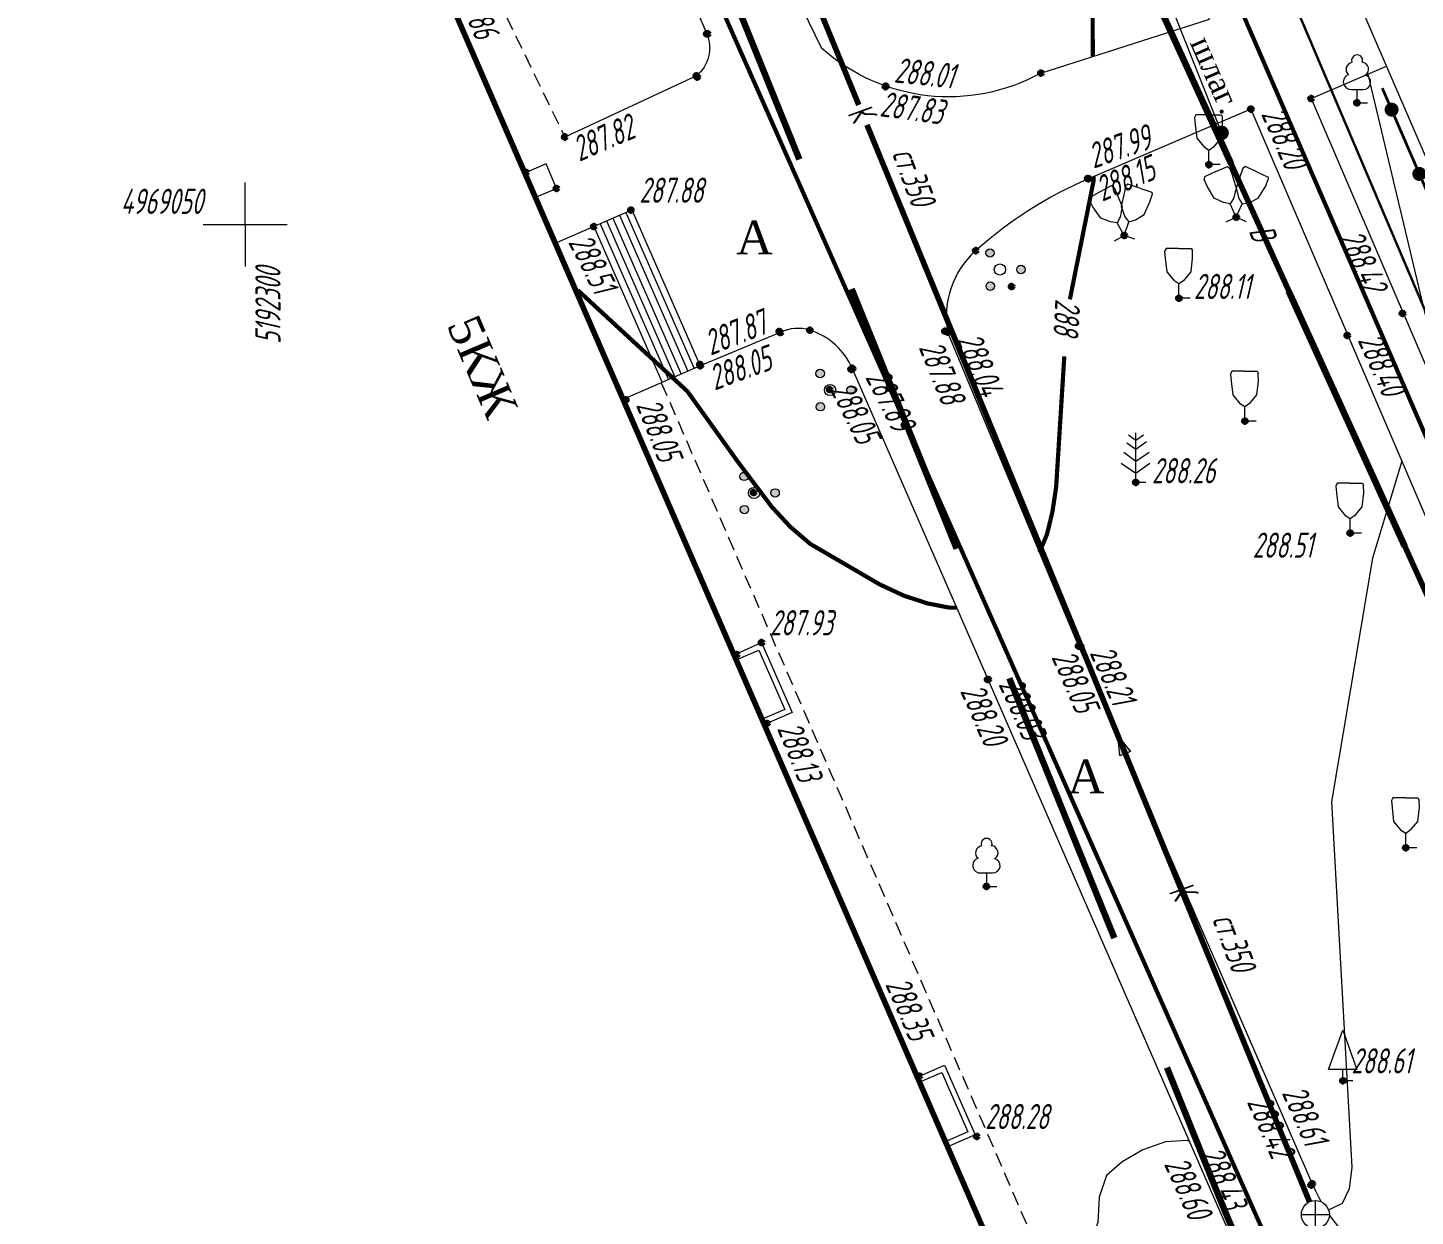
# Model space of a CAD drawing. Header units: metres. Extents: x 1687 to 3282, y 1191 to 1671.
# Drawn here: x 1880.79 to 1930.33, y 1410 to 1452.45 of the extents above; entities that cross this region are included whole.
import ezdxf

# ---------------------------------------------------------------- set-up
doc = ezdxf.new("R2010")
doc.units = ezdxf.units.M
doc.set_wipeout_variables(frame=1)
doc.linetypes.add('COMMUN', pattern=[6, 5, -1])
doc.linetypes.add('DASHED', pattern=[0.75, 0.5, -0.25])
for name, color, linetype, lineweight, transparency in [('51361800', 7, 'Continuous', 18, 0.65), ('71133100', 7, 'Continuous', 18, 0.65), ('71133200', 7, 'Continuous', 18, 0.65), ('71133600', 7, 'Continuous', 18, 0.65), ('71133800', 7, 'Continuous', 18, 0.65), ('71211000', 7, 'Continuous', 18, 0.65), ('82211000', 7, 'Continuous', 18, 0.65), ('Commun', 7, 'Continuous', 18, 0.65), ('CONTOURS-LABEL', 7, 'Continuous', 18, 0.65), ('GEO_POINTS', 7, 'Continuous', 18, 0.65), ('Grid', 7, 'Continuous', 18, 0.65), ('Otm', 7, 'Continuous', 18, 0.65), ('R_Поверхность9_CNT-MAJ', 7, 'Continuous', 18, 0.65), ('R_Поверхность9_CNT-MIN', 7, 'Continuous', 18, 0.65), ('Sit', 7, 'Continuous', 18, 0.65), ('Text', 7, 'Continuous', 18, 0.65), ('Text_com', 7, 'Continuous', 18, 0.65), ('Us_znak', 7, 'Continuous', 18, 0.65), ('Us_znak_fon', 7, 'Continuous', 18, 0.65), ('Рамка и сетка', 7, 'Continuous', 18, 0.65)]:
    doc.layers.add(name, color=color, linetype=linetype, lineweight=lineweight, transparency=transparency)
doc.styles.add('eskd', font='ESKD1.shx', dxfattribs={"width": 1.2, "oblique": 15})
doc.styles.get("Standard").update_dxf_attribs({"font": 'GOST_0.TTF', "oblique": 15})
doc.styles.add('style1', font='times.ttf', dxfattribs={"height": 1})
doc.linetypes.add('KABELww_500', pattern='A,0.0001,-0.4,[131,ltypeshp.shx,S=0.4,R=90,X=0.4,Y=-0.4],0.2,[131,ltypeshp.shx,S=0.2,R=90,X=0.4,Y=-0.2],3.6,[131,ltypeshp.shx,S=0.2,R=-90,X=-0.4,Y=0.2],0.2,[131,ltypeshp.shx,S=0.4,R=-90,X=-0.4,Y=0.4],-0.8,4,-0.4', length=9.6001)
doc.linetypes.add('ПОДЗ_ЛИНИИ_СВЯЗИ', pattern='A,4.8,-0.2,[133,ltypeshp.shx,S=0.2,R=0,X=-0.2,Y=0],-0.2,4.8,-2', length=12)

# ---------------------------------------------------------------- blocks, each defined once
blk = doc.blocks.new('71133100')
for p, q in [((-0.3900000000000006, 0.9599999999999795), (0.4299999999999926, 0.9599999999999795)), ((0, 0.9599999999999795), (0, 0)), ((0, 0), (0.75, 0))]:
    blk.add_line(p, q)
for centre, radius, start, end in [((0.009999999999990905, 3.039999999999992), 0.39, 339.5199999999999, 198.6199999999998), ((-0.439004260884488, 1.495301853522051), 0.5375402235824269, 107.1058163821727, 275.2305686856806), ((-0.2600000000000051, 2.379999999999995), 0.52, 101.0899999999998, 227.21), ((0.3299999999999983, 2.399999999999977), 0.5, 301.8700000000003, 85.62000000000019), ((0.4599999999999937, 1.47999999999999), 0.52, 267.0399999999998, 76.69999999999958)]:
    blk.add_arc(centre, radius, start, end)
at = {"style": 'eskd', "oblique": 14.99997778074544}
blk.add_attdef('Z', (1.702494000000002, -0.1733319999999878), '', height=2, dxfattribs=at)
blk = doc.blocks.new('71133200')
for p, q in [((-0.9241449999999998, 3.560442), (-1.024145, 3.360442)), ((-1.024145, 3.360442), (-0.977382, 2.864397)), ((-0.02414499999999986, 3.560442), (-0.9241449999999998, 3.560442)), ((-0.02414499999999986, 3.560442), (0.875855, 3.560442)), ((0.875855, 3.560442), (0.9581639999999996, 3.395824)), ((0.9759740000000008, 2.864397), (0.9581639999999996, 3.395824)), ((-0.977382, 2.864397), (-0.8618989999999997, 1.88241)), ((0.8618990000000002, 1.88241), (0.9759740000000008, 2.864397)), ((-0.8618989999999997, 1.88241), (-0.3746159999999996, 1.28565)), ((-0.3746159999999996, 1.28565), (0, 1.039723)), ((0, 1.039723), (0.4013749999999998, 1.321765000000001)), ((0, 0), (0, 1.039723)), ((0.4013749999999998, 1.321765000000001), (0.8618990000000002, 1.88241)), ((0.7999999999999998, 0), (0, 0))]:
    blk.add_line(p, q)
at = {"style": 'eskd', "oblique": 14.99997778074544}
blk.add_attdef('Z', (1.873004, -0.2393559999999995), '', height=2, dxfattribs=at)
blk = doc.blocks.new('71211000')
at = {"linetype": 'Continuous'}
h = blk.add_hatch(color=256, dxfattribs=at)
h.paths.add_polyline_path([(-0.3899999999999977, -1.189999999999998, 1), (-0.9899999999999978, -1.189999999999998, 1)])
h.paths.add_polyline_path([(-0.4100000000000009, 1.18, 1), (-1.010000000000001, 1.18, 1)])
h.paths.add_polyline_path([(1.2, 0, 1), (1.8, 0, 1)])
for centre, radius in [((-0.7100000000000009, 1.18), 0.3), ((0, 0), 0.4), ((1.5, 0), 0.3), ((-0.6899999999999977, -1.189999999999998), 0.3)]:
    blk.add_circle(centre, radius)
blk = doc.blocks.new('71133800')
blk.add_lwpolyline([(0.7100000000000009, 0), (0, 0), (0, 0.8000000000000007), (-1.029999999999998, 0.8000000000000007), (0, 3.609999999999999), (1.010000000000002, 0.8000000000000007), (-0.02999999999999758, 0.8000000000000007)])
at = {"style": 'eskd', "oblique": 15}
blk.add_attdef('Z', (1.573023960356132, -0.8047723315681878), '', height=2, dxfattribs=at)
blk = doc.blocks.new('71133600')
for p, q in [((-0.519999999999996, 3.393115678837148), (0, 3.023115678837144)), ((0, 3.023115678837144), (0.5500000000000114, 3.393115678837148)), ((-0.8599999999999994, 2.162792119360745), (0, 1.512792119360768)), ((0, 1.512792119360768), (0.960000000000008, 2.162792119360745))]:
    blk.add_line(p, q)
for points in [[(0.710000000000008, 0), (0, 0), (0, 3.550000000000011)], [(-0.6400000000000006, 2.838286342213593), (0, 2.368286342213594), (0, 2.368286342213594), (0.7800000000000011, 2.928286342213596)], [(-1.049999999999997, 1.380285714285719), (0, 0.6702857142857113), (1, 1.380285714285719)]]:
    blk.add_lwpolyline(points)
at = {"style": 'eskd', "oblique": 14.99997778074544}
blk.add_attdef('Z', (2.032692000000011, -0.1906359999999836), '', height=2, dxfattribs=at)
blk = doc.blocks.new('*U65')
at = {"layer": '82211000', "linetype": 'Continuous', "ltscale": 0.5}
for points in [[(5192332.570231302, 4969105.547875324, 1), (5192332.766242838, 4969105.087897632, 1)], [(5192333.55028898, 4969103.24798686, 1), (5192333.746300516, 4969102.788009168, 1)], [(5192334.530346657, 4969100.948098396, 1), (5192334.726358193, 4969100.488120704, 1)], [(5192335.510404335, 4969098.648209931, 1), (5192335.706415871, 4969098.188232239, 1)], [(5192336.490462014, 4969096.348321468, 1), (5192336.68647355, 4969095.888343776, 1)], [(5192337.464401114, 4969094.045838066, 1), (5192337.658833842, 4969093.585190789, 1)], [(5192338.436564755, 4969091.74260168, 1), (5192338.630997483, 4969091.281954402, 1)], [(5192339.408728396, 4969089.439365292, 1), (5192339.603161124, 4969088.978718014, 1)], [(5192340.380892036, 4969087.136128905, 1), (5192340.575324764, 4969086.675481628, 1)], [(5192341.353055676, 4969084.832892518, 1), (5192341.547488404, 4969084.372245241, 1)], [(5192342.323852043, 4969082.529080817, 1), (5192342.517258831, 4969082.06800185, 1)], [(5192343.290885987, 4969080.223685981, 1), (5192343.484292775, 4969079.762607013, 1)], [(5192344.257919932, 4969077.918291145, 1), (5192344.45132672, 4969077.457212177, 1)], [(5192345.224953877, 4969075.612896308, 1), (5192345.418360665, 4969075.15181734, 1)], [(5192346.191987821, 4969073.307501471, 1), (5192346.38539461, 4969072.846422503, 1)], [(5192347.159021765, 4969071.002106635, 1), (5192347.352428554, 4969070.541027667, 1)], [(5192348.126055709, 4969068.696711799, 1), (5192348.319462498, 4969068.235632831, 1)], [(5192349.092960431, 4969066.391262927, 1), (5192349.285353177, 4969065.929759913, 1)], [(5192350.054924161, 4969064.083747861, 1), (5192350.247316907, 4969063.622244847, 1)], [(5192351.01688789, 4969061.776232794, 1), (5192351.209280636, 4969061.31472978, 1)], [(5192351.978851619, 4969059.468717727, 1), (5192352.171244365, 4969059.007214713, 1)], [(5192352.940815348, 4969057.161202659, 1), (5192353.133208094, 4969056.699699645, 1)], [(5192353.902779076, 4969054.853687594, 1), (5192354.095171822, 4969054.39218458, 1)], [(5192355.319418722, 4969052.821915296, 1), (5192355.639740675, 4969052.437996232, 1)], [(5192356.921028481, 4969050.902319981, 1), (5192357.241350434, 4969050.518400917, 1)], [(5192358.522638241, 4969048.982724667, 1), (5192358.842960194, 4969048.598805603, 1)], [(5192360.124248001, 4969047.063129351, 1), (5192360.444569954, 4969046.679210287, 1)]]:
    blk.add_hatch(color=256, dxfattribs=at).paths.add_polyline_path(points, flags=0)
at = {"layer": '82211000', "linetype": 'Continuous', "ltscale": 0.5, "flags": 128}
blk.add_lwpolyline([(5192332.17820823, 4969106.46783071, 0.1, 0.1, 0), (5192332.570231302, 4969105.547875324, 0, 0, 0)], format="xyseb", dxfattribs=at)
at = {"layer": '82211000', "linetype": 'Continuous', "ltscale": 0.5, "const_width": 0.1}
for points in [[(5192332.766242837, 4969105.087897631), (5192333.55028898, 4969103.247986861)], [(5192333.746300515, 4969102.788009168), (5192334.530346658, 4969100.948098396)], [(5192334.726358194, 4969100.488120703), (5192335.510404336, 4969098.648209932)], [(5192335.706415872, 4969098.188232239), (5192336.490462014, 4969096.348321468)], [(5192337.658833842, 4969093.58519079), (5192338.436564755, 4969091.74260168)], [(5192338.630997483, 4969091.281954402), (5192339.408728396, 4969089.439365292)], [(5192339.603161124, 4969088.978718014), (5192340.380892036, 4969087.136128905)], [(5192340.575324764, 4969086.675481628), (5192341.353055676, 4969084.832892518)], [(5192342.517258832, 4969082.068001849), (5192343.290885988, 4969080.22368598)], [(5192343.484292776, 4969079.762607012), (5192344.257919932, 4969077.918291143)], [(5192344.45132672, 4969077.457212176), (5192345.224953876, 4969075.612896306)], [(5192345.418360665, 4969075.151817339), (5192346.19198782, 4969073.307501471)], [(5192346.385394609, 4969072.846422504), (5192347.159021764, 4969071.002106634)], [(5192347.352428553, 4969070.541027667), (5192348.126055708, 4969068.696711798)], [(5192349.285353176, 4969065.929759911), (5192350.054924159, 4969064.083747858)], [(5192350.247316905, 4969063.622244844), (5192351.016887888, 4969061.776232791)], [(5192351.209280634, 4969061.314729777), (5192351.978851617, 4969059.468717724)], [(5192352.171244363, 4969059.00721471), (5192352.940815346, 4969057.161202657)], [(5192353.133208092, 4969056.699699644), (5192353.902779076, 4969054.85368759)], [(5192355.639740673, 4969052.43799623), (5192356.921028482, 4969050.902319977)], [(5192357.241350434, 4969050.518400914), (5192358.522638242, 4969048.982724662)], [(5192358.842960194, 4969048.598805599), (5192360.124248003, 4969047.063129347)]]:
    blk.add_lwpolyline(points, dxfattribs=at)
at = {"layer": '82211000', "linetype": 'Continuous', "ltscale": 0.5}
for points in [[(5192336.686473549, 4969095.888343776, 0.1, 0.1, 0), (5192336.71088816, 4969095.83105033, 0.1, 0.1, 0), (5192337.464401114, 4969094.045838066, 0, 0, 0)], [(5192341.547488404, 4969084.37224524, 0.1, 0.1, 0), (5192342.06609811, 4969083.14356244, 0.1, 0.1, 0), (5192342.323852044, 4969082.529080816, 0, 0, 0)], [(5192348.319462497, 4969068.235632831, 0.1, 0.1, 0), (5192349.06844332, 4969066.45007346, 0.1, 0.1, 0), (5192349.09296043, 4969066.391262924, 0, 0, 0)], [(5192354.095171821, 4969054.392184577, 0.1, 0.1, 0), (5192354.18095565, 4969054.18641021, 0.1, 0.1, 0), (5192355.319418721, 4969052.821915293, 0, 0, 0)]]:
    blk.add_lwpolyline(points, format="xyseb", dxfattribs=at)
at = {"layer": '82211000', "ltscale": 0.5, "const_width": 0.1}
blk.add_lwpolyline([(5192360.444569955, 4969046.679210284), (5192361.21409866, 4969045.75689841)], dxfattribs=at)
blk = doc.blocks.new('*U71')
at = {"layer": '82211000', "linetype": 'Continuous', "ltscale": 0.5}
for points in [[(5192341.022606874, 4969053.874658142, 1), (5192340.824263241, 4969054.333635052, 1)], [(5192342.014325038, 4969051.579773596, 1), (5192341.815981405, 4969052.038750505, 1)], [(5192343.0060432, 4969049.284889049, 1), (5192342.807699568, 4969049.743865958, 1)], [(5192343.997761363, 4969046.990004503, 1), (5192343.79941773, 4969047.448981413, 1)], [(5192344.989479527, 4969044.695119957, 1), (5192344.791135894, 4969045.154096867, 1)], [(5192345.98119769, 4969042.40023541, 1), (5192345.782854057, 4969042.859212319, 1)], [(5192346.972915853, 4969040.105350862, 1), (5192346.774572221, 4969040.564327772, 1)], [(5192347.964634016, 4969037.810466316, 1), (5192347.766290383, 4969038.269443225, 1)], [(5192348.95635218, 4969035.515581768, 1), (5192348.758008547, 4969035.974558678, 1)], [(5192349.948070343, 4969033.220697221, 1), (5192349.74972671, 4969033.679674131, 1)], [(5192350.939788506, 4969030.925812675, 1), (5192350.741444874, 4969031.384789584, 1)], [(5192351.93150667, 4969028.630928128, 1), (5192351.733163037, 4969029.089905038, 1)], [(5192352.923224833, 4969026.33604358, 1), (5192352.7248812, 4969026.79502049, 1)], [(5192353.914942997, 4969024.041159034, 1), (5192353.716599364, 4969024.500135943, 1)], [(5192354.906661161, 4969021.746274485, 1), (5192354.708317528, 4969022.205251395, 1)], [(5192355.898379325, 4969019.451389938, 1), (5192355.700035692, 4969019.910366847, 1)]]:
    blk.add_hatch(color=256, dxfattribs=at).paths.add_polyline_path(points, flags=0)
at = {"layer": '82211000', "ltscale": 0.5, "const_width": 0.1}
blk.add_lwpolyline([(5192340.824263224, 4969054.333635046), (5192340.591128129, 4969054.873121109)], dxfattribs=at)
at = {"layer": '82211000', "linetype": 'Continuous', "ltscale": 0.5, "const_width": 0.1}
for points in [[(5192341.815981388, 4969052.038750499), (5192341.022606857, 4969053.874658137)], [(5192342.807699553, 4969049.743865953), (5192342.014325022, 4969051.57977359)], [(5192343.799417717, 4969047.448981406), (5192343.006043185, 4969049.284889044)], [(5192344.791135882, 4969045.15409686), (5192343.99776135, 4969046.990004498)], [(5192345.782854047, 4969042.859212314), (5192344.989479515, 4969044.695119951)], [(5192346.774572211, 4969040.564327767), (5192345.981197679, 4969042.400235404)], [(5192347.766290376, 4969038.26944322), (5192346.972915844, 4969040.105350858)], [(5192348.75800854, 4969035.974558674), (5192347.964634009, 4969037.810466311)], [(5192349.749726704, 4969033.679674127), (5192348.956352173, 4969035.515581764)], [(5192350.741444869, 4969031.38478958), (5192349.948070337, 4969033.220697218)], [(5192351.733163034, 4969029.089905034), (5192350.939788502, 4969030.925812671)], [(5192352.724881198, 4969026.795020487), (5192351.931506666, 4969028.630928124)], [(5192353.716599363, 4969024.50013594), (5192352.923224831, 4969026.336043578)], [(5192354.708317528, 4969022.205251394), (5192353.914942996, 4969024.041159031)], [(5192355.700035692, 4969019.910366847), (5192354.90666116, 4969021.746274484)]]:
    blk.add_lwpolyline(points, dxfattribs=at)
at = {"layer": '82211000', "linetype": 'Continuous', "ltscale": 0.5, "flags": 128}
blk.add_lwpolyline([(5192356.29506659, 4969018.53343612, 0.1, 0.1, 0), (5192355.898379325, 4969019.451389939, 0, 0, 0)], format="xyseb", dxfattribs=at)
blk = doc.blocks.new('GRID')
at = {"layer": 'Grid', "color": 104}
blk.add_line((-1.500000000000909, 0), (1.500000000000909, 0), dxfattribs=at)
for points in [[(0, 0), (0, 1.500000000000909)], [(0, 0), (0, -1.500000000000909)]]:
    blk.add_lwpolyline(points, dxfattribs=at)
blk = doc.blocks.new('KOVER')
at = {"layer": 'Us_znak', "lineweight": -2}
blk.add_hatch(color=0, dxfattribs=at).paths.add_polyline_path([(-0.21, 0, 1), (0.21, 0, 1)])
at = {"layer": 'Us_znak_fon', "true_color": 0xffffff}
blk.add_hatch(color=7, dxfattribs=at).paths.add_polyline_path([(-0.2599999999999909, 0, 1), (0.2599999999999909, 0, 1)])
at = {"layer": 'Us_znak', "color": 0, "lineweight": -2}
blk.add_circle((0, 0), 0.21, dxfattribs=at)
blk = doc.blocks.new('A$C52264BE2')
at = {"layer": 'Sit'}
h = blk.add_hatch(color=32, dxfattribs=at)
h.dxf.hatch_style = 1
h.paths.add_polyline_path([(1.671724021434784e-06, 0.3742285314947367), (0.7135422918945551, 0.4429369093850255), (0.1499244915321469, -3.304332494735718e-06)])
at = {"layer": 'Sit', "color": 32, "elevation": 285.3083263492}
blk.add_lwpolyline([(1.671724021434784e-06, 0.3742285314947367), (0.7135422918945551, 0.4429369093850255), (0.1499244915321469, -3.304332494735718e-06), (1.671724021434784e-06, 0.3742285305634141)], dxfattribs=at)
blk = doc.blocks.new('51361800a')
at = {"style": 'eskd', "oblique": 15}
for tag, p in [('Z', (1.722340248429532, 1.399999999999949)), ('Z1', (1.722340248429532, -1.000000000000057)), ('Z2', (1.722340248429532, -3.400000000000063))]:
    blk.add_attdef(tag, p, '', height=2, dxfattribs=at)
at = {"color": 7}
blk.add_wipeout([(-0.09849140335716426, 1), (-0.2916892406750923, 0.9615705608064609), (-0.4736776240550874, 0.8861885042161126), (-0.6374628419841171, 0.7767507203889776), (-0.7767507203889779, 0.6374628419841168), (-0.886188504216113, 0.4736776240550866), (-0.9615705608064608, 0.2916892406750913), (-1, 0.09849140335716333), (-1, -0.09849140335716555), (-0.9615705608064604, -0.29168924067509416), (-0.8861885042161118, -0.47367762405508906), (-0.7767507203889766, -0.6374628419841184), (-0.6374628419841155, -0.7767507203889794), (-0.47367762405508557, -0.886188504216114), (-0.29168924067509006, -0.9615705608064617), (-0.0984914033571616, -1.0000000000000002), (0.09849140335716737, -0.9999999999999996), (0.29168924067509533, -0.96157056080646), (0.47367762405509045, -0.8861885042161108), (0.6374628419841197, -0.7767507203889754), (0.7767507203889802, -0.637462841984114), (0.8861885042161145, -0.47367762405508373), (0.9615705608064623, -0.2916892406750884), (1, -0.09849140335715978), (0.9999999999999994, 0.0984914033571691), (0.9615705608064595, 0.29168924067509705), (0.8861885042161098, 0.47367762405509195), (0.7767507203889744, 0.6374628419841213), (0.6374628419841127, 0.7767507203889812), (0.47367762405508246, 0.8861885042161153), (0.29168924067508656, 0.9615705608064626), (0.09849140335715804, 1.0000000000000009)], dxfattribs=at)
for p, q in [((0, -1), (0, 1)), ((-1, 0), (1, 0))]:
    blk.add_line(p, q)
blk.add_circle((0, 0), 1)

msp = doc.modelspace()

# ---------------------------------------------------------------- linework, layer by layer
at = {"color": 192, "linetype": 'ПОДЗ_ЛИНИИ_СВЯЗИ', "lineweight": 60, "ltscale": 0.4, "const_width": 0.15, "flags": 128}
for points, elevation in [([(1927.910646141488, 1402.659690250142), (1885.138302606511, 1499.282465409919)], 290.4811040063), ([(1951.266239767875, 1390.36387122745), (1918.518759039212, 1466.007277386694)], 290.0736905923)]:
    msp.add_lwpolyline(points, dxfattribs=dict(at, elevation=elevation))
at = {"layer": 'Commun', "color": 1, "linetype": 'KABELww_500', "lineweight": 30, "flags": 128}
msp.add_lwpolyline([(1902.299659994412, 1508.452588409617), (1907.246930196862, 1496.627560992225), (1915.093959021363, 1478.44932114376), (1925.832826772686, 1453.741136848426), (1943.820481869373, 1411.453930345795), (1947.766960008982, 1402.431950218475), (1954.319795808736, 1387.493199938408), (1973.028921464439, 1345.147971390246), (1987.375446612928, 1312.338856543845), (2001.279044277016, 1279.81035333915), (2013.18455156682, 1252.155268741271), (2013.18455156682, 1252.155268741271)], dxfattribs=at)
at = {"layer": 'Commun', "color": 106, "linetype": 'COMMUN', "ltscale": 0.7, "const_width": 0.2, "elevation": 288.0145352524, "flags": 128}
msp.add_lwpolyline([(1918.769665178824, 1458.569052572793), (1942.400369947757, 1406.525521620608), (1971.096070677954, 1335.054204639478), (1995.998675351943, 1280.023163822911)], dxfattribs=at)
at = {"layer": 'Commun', "color": 32, "linetype": 'COMMUN', "ltscale": 0.7, "const_width": 0.2, "flags": 128}
for points in [[(1910.461935903858, 1449.695169065579), (1907.053588928636, 1457.9935989319)], [(1926.55226781683, 1410.519436119555), (1910.754410644974, 1448.983069875709)]]:
    msp.add_lwpolyline(points, dxfattribs=at)
at = {"layer": 'GEO_POINTS', "lineweight": 60}
for centre in [(1905.032860215734, 1452.233998937032, 287.9469493843), (1905.071266075577, 1452.229377887643, 287.7338024482), (1916.966851895656, 1450.834214076831, 287.9613583579), (1904.664655965734, 1450.734541147447, 287.9750719829), (1904.694144356045, 1450.689837227075, 287.7943205611), (1911.418732585366, 1450.368480827159, 288.0095323506), (1911.420190175976, 1450.34741907703, 287.8327969256), (1926.610791845228, 1449.923999377026, 288.2542542187), (1928.246643825415, 1449.769731266855, 288.6384761874), (1924.458124835956, 1449.547738937161, 288.1956349385), (1899.966611665654, 1448.549649146817, 287.8218477868), (1923.416062765736, 1448.698086437269, 288.2645445958), (1922.962377045284, 1447.562315036974, 288.1815771623), (1898.584980186056, 1447.285453107639, 287.9507165337), (1918.639343605358, 1447.067895707174, 287.9926423619), (1918.662564795445, 1447.057310807018, 288.1518326647), (1899.66696048526, 1446.712077357306, 287.8855442229), (1902.329555745217, 1445.940325977712, 287.8757155783), (1900.999943145532, 1445.351955197251, 288.5087468743), (1923.936215505916, 1445.687512757688, 288.2265546394), (1919.936837205644, 1445.032534187159, 288.0416767633), (1914.637047286126, 1444.490461777395, 287.8965524424), (1915.915535975229, 1443.208121917642, 287.9781551359), (1921.893271155636, 1442.792738777085, 288.1131138547), (1929.87218515573, 1442.248164677492, 288.4207289835), (1907.620527345668, 1441.6066524875, 287.90466623), (1907.661328885685, 1441.56686111769, 288.0559599561), (1908.718965466115, 1441.648856477312, 287.8542209346), (1913.538750145565, 1441.614521047532, 287.8768256697), (1913.633096315879, 1441.581126537605, 288.040734001), (1927.899039955791, 1441.463488117291, 288.3989194671), (1904.790112645346, 1440.428198997362, 287.8694411459), (1904.800771385412, 1440.37932055766, 288.0479036099), (1910.186596055496, 1440.252546817495, 288.047203289), (1910.22458742557, 1440.28967299728, 287.888239067), (1910.240926595386, 1440.272421577445, 287.8769534886), (1909.419100806098, 1439.527763166896, 288.0463119635), (1902.14632876588, 1439.164000077604, 288.045875065), (1924.24649201611, 1438.401962797589, 288.1984712179), (1920.348669315669, 1436.212670977658, 288.2554785718), (1906.706886385548, 1435.85251036702, 287.9781554166), (1928.003641205821, 1434.404104887008, 288.5075091279), (1906.994679626058, 1430.49155782765, 287.9290338155), (1906.105874385666, 1430.066835036932, 288.1195901994), (1918.310056145284, 1430.36753958693, 288.0516319927), (1918.382395975273, 1430.36215267746, 288.2132854066), (1915.058910015951, 1429.169531957677, 288.1973798198), (1915.083265105243, 1429.175807547255, 288.0342830456), (1907.1816381458, 1427.606590757578, 288.1260865739), (1929.986623395215, 1423.167666417046, 288.6315301239), (1915.01816785613, 1421.785966957419, 288.4088741167), (1912.624842025321, 1415.010868027306, 288.3458658276), (1927.747938365656, 1414.844638887293, 288.6066679981), (1914.67229897527, 1412.85606753683, 288.2796435671), (1926.650844905506, 1411.164534107282, 288.6087290929), (1926.611092645656, 1411.11615649747, 288.4205022788), (1926.761400626022, 1410.064865666873, 288.5201186659)]:
    msp.add_circle(centre, 0.06, dxfattribs=at)
at = {"layer": 'R_Поверхность9_CNT-MAJ', "color": 32, "const_width": 0.15, "elevation": 288, "flags": 128}
for points in [[(1917.801350440811, 1465.133776436991), (1917.791313442382, 1464.736373249872), (1918.802924159895, 1453.872091228573), (1918.81755665129, 1451.427347821615)], [(1918.843247868102, 1447.134952691815), (1918.844161611031, 1446.982287922374), (1917.998437009733, 1442.751796263701)], [(1913.964572764914, 1431.739382376394), (1913.700129686836, 1431.739651898353), (1912.913230370711, 1431.892622074543), (1912.062369202245, 1432.17144089049), (1911.198484377916, 1432.577403436846), (1908.729947952535, 1434.016783975496), (1908.012694687563, 1434.631789487286), (1907.350917484592, 1435.346598025842), (1906.133271925132, 1436.96674815981), (1904.34462817477, 1439.465020879603), (1900.429434911329, 1443.079278934247)], [(1917.799115418437, 1440.713445050142), (1917.506991548445, 1436.041773282423), (1917.371167089771, 1435.138729084714), (1917.174189509805, 1434.345495460986), (1916.912643179278, 1433.718009203172)]]:
    msp.add_lwpolyline(points, dxfattribs=at)
at = {"layer": 'R_Поверхность9_CNT-MIN', "color": 32, "elevation": 288.5, "flags": 128}
for points in [[(1928.629735105652, 1450.794670542202), (1930.926660248059, 1441.150414477534), (1930.98053973725, 1440.280704343191), (1930.899859722685, 1439.924660142011)], [(1929.846250958722, 1436.977949303075), (1928.806195498425, 1433.513072462252), (1927.338192136939, 1424.800712221733), (1928.060517619345, 1411.762277542113), (1927.969782845098, 1410.989466892055), (1927.716824529673, 1410.457448799594), (1927.165492069888, 1410.198958365678)], [(1922.268711029533, 1412.671986838302), (1922.179319659229, 1412.711024418904), (1921.410327509027, 1412.660032918177), (1920.599474336933, 1412.380579920917), (1919.859840676169, 1411.952240607201), (1919.304507055301, 1411.454590160831), (1919.046898120064, 1410.685532637372), (1918.994775327835, 1409.782149517408), (1918.71798297761, 1409.053744454368), (1918.174059313703, 1408.654395689688), (1917.462433803807, 1408.385657157249), (1916.616845903899, 1408.252828789375)]]:
    msp.add_lwpolyline(points, dxfattribs=at)
at = {"layer": 'Sit', "flags": 128}
for points, elevation in [([(1916.966851895656, 1450.834214076831), (1922.9859474059, 1452.763278477325), (1918.468813835624, 1463.569235947414), (1911.059758245926, 1480.936132107361)], 287.9613583579), ([(1927.136496447939, 1456.096316379926), (1930.834326787833, 1447.521655885934)], 287.4051801774), ([(1908.428809286076, 1453.157534007414), (1908.428809286076, 1453.157534007414), (1908.428809286076, 1453.157534007414), (1908.428809286076, 1453.157534007414), (1908.428809286076, 1453.157534007414), (1909.136490644868, 1451.722547214909)], 287.4350527038), ([(1921.756365495715, 1452.870464557282), (1923.416062765736, 1448.698086437269)], 288.199143567), ([(1926.610791845228, 1449.923999377026), (1929.298467139694, 1451.083061855717)], 288.2542542187), ([(1926.610791845228, 1449.923999377026), (1942.794144365917, 1412.194861847407)], 288.2542542187), ([(1924.458124835956, 1449.547738937161), (1941.162064275685, 1410.579645017593)], 288.2645445958), ([(1901.22894514909, 1445.452245189308), (1903.667882754448, 1439.883179080172)], 288.5087468743), ([(1901.457947152648, 1445.552535181365), (1903.896884758006, 1439.983469072229)], 288.5087468743), ([(1901.686949156206, 1445.652825173422), (1904.125886761564, 1440.083759064286)], 288.5087468743), ([(1901.915951159764, 1445.753115165478), (1904.354888765122, 1440.184049056343)], 288.5087468743), ([(1902.144953163322, 1445.853405157535), (1904.58389076868, 1440.284339048399)], 288.5087468743), ([(1900.999943145532, 1445.351955197251), (1903.43888075089, 1439.782889088116)], 288.5087468743), ([(1906.092628542315, 1430.097127943731), (1906.092628542315, 1430.097127943731), (1906.994679626058, 1430.49155782765), (1908.083689229544, 1428.001020641497), (1907.1816381458, 1427.606590757578), (1907.1816381458, 1427.606590757578)], 288.1260865739), ([(1906.172755227405, 1429.913880258298), (1906.891558625716, 1430.228183457128), (1907.820314859021, 1428.104141641839), (1907.10151146071, 1427.78983844301)], 288.1260865739), ([(1912.624842025321, 1415.010868027306), (1912.624842025321, 1415.010868027306), (1913.526893109064, 1415.405297911226), (1914.61590271255, 1412.914760725072), (1913.713851628806, 1412.520330841153), (1913.713851628806, 1412.520330841153)], 288.3458658276), ([(1912.704968710411, 1414.827620341874), (1913.423772108722, 1415.141923540703), (1914.352528342027, 1413.017881725415), (1913.633724943716, 1412.703578526585)], 288.3458658276)]:
    msp.add_lwpolyline(points, dxfattribs=dict(at, elevation=elevation))
at = {"layer": 'Sit', "const_width": 0.2, "flags": 128}
msp.add_lwpolyline([(1880.894611183535, 1472.296129739343), (1886.599458415973, 1474.772155287175), (1917.681687816027, 1403.157639607287), (1912.756731248442, 1401.020103265962)], dxfattribs=at)
at = {"layer": 'Sit', "flags": 128}
for points, elevation in [([(1902.081526605393, 1459.108639236971), (1905.032860215734, 1452.233998937032, -0.3348930049282958), (1904.664655965734, 1450.734541147447), (1899.966611665654, 1448.549649146817)], 287.6613474718), ([(1916.966851895656, 1450.834214076831, -0.3199032914468914), (1909.136490644868, 1451.722547214909, 20.41291400178444)], 287.9613583579), ([(1924.458124835956, 1449.547738937161), (1918.662564795445, 1447.057310807018, 0.08106912299048503), (1914.637047286126, 1444.490461777395, 0.2601874414279524), (1913.633096315879, 1441.581126537605), (1918.310056145284, 1430.36753958693), (1926.650844905506, 1411.164534107282, 0.1586938615655882), (1929.462627706099, 1407.987756417564, 0.1884230943445604), (1933.210946785267, 1407.386586517527), (1941.162064275685, 1410.579645017593)], 288.1956349385), ([(1913.587025206517, 1399.214201975114), (1922.40901325548, 1402.88604546754, 0.4279999839982148), (1923.82401554564, 1409.099700977526), (1915.083265105243, 1429.175807547255), (1910.240926595386, 1440.272421577445, 0.2152841189004105), (1908.718965466115, 1441.648856477312, 0.1967347393382117), (1907.661328885685, 1441.56686111769), (1904.800771385412, 1440.37932055766)], 288.7842028703)]:
    msp.add_lwpolyline(points, format="xyb", dxfattribs=dict(at, elevation=elevation))
at = {"layer": 'Sit', "linetype": 'DASHED', "flags": 128}
for points, elevation in [([(1896.245117317866, 1456.217372050009), (1899.966611665654, 1448.549649146817)], 287.6613474718), ([(1903.412931981477, 1439.771524987615), (1917.592364921215, 1407.10162833283)], 287.9937611789)]:
    msp.add_lwpolyline(points, dxfattribs=dict(at, elevation=elevation))
at = {"layer": 'Sit', "flags": 128}
for points, elevation in [([(1898.584980186056, 1447.285453107639), (1898.955674118343, 1446.410667044542), (1899.66696048526, 1446.712077357306), (1899.296266552973, 1447.586863420403)], 287.9507165337), ([(1899.680759105812, 1444.780302087276), (1902.359601324405, 1445.953484250664), (1904.800771385412, 1440.37932055766), (1902.121929166819, 1439.206138394273)], 287.9003920068)]:
    msp.add_lwpolyline(points, close=True, dxfattribs=dict(at, elevation=elevation))

# ---------------------------------------------------------------- block references
at = {"layer": '71133100', "color": 7, "xscale": 0.5, "yscale": 0.5, "zscale": 0.5}
for p in [(1928.246643825415, 1449.769731266855, 288.6384761874), (1915.01816785613, 1421.785966957419, 288.4088741167)]:
    msp.add_blockref('71133100', p, dxfattribs=at)
at = {"layer": '71133200', "color": 7, "xscale": 0.5, "yscale": 0.5, "zscale": 0.5}
for p in [(1922.962377045284, 1447.562315036974, 288.1815771623), (1921.893271155636, 1442.792738777085, 288.1131138547), (1924.24649201611, 1438.401962797589, 288.1984712179), (1928.003641205821, 1434.404104887008, 288.5075091279), (1929.986623395215, 1423.167666417046, 288.6315301239)]:
    msp.add_blockref('71133200', p, dxfattribs=at)
at = {"layer": '71133200', "color": 7}
for p, xscale, yscale, zscale, rotation in [((1923.936215506847, 1445.687512757688, 288.2265546394), -0.5, 0.5, 0.5, 24.47386232622312), ((1923.936215505916, 1445.687512757688, 288.2265546394), 0.5, 0.5, 0.5, 335.2706207009498), ((1919.936837205644, 1445.032534187159, 288.0416767633), 0.4999999999999999, 0.4999999999999999, 0.4999999999999999, 341.401227092398), ((1919.936837205644, 1445.032534187159, 288.0416767633), -0.4999999999999998, 0.4999999999999999, 0.4999999999999999, 28.72744779248128)]:
    msp.add_blockref('71133200', p, dxfattribs=dict(at, xscale=xscale, yscale=yscale, zscale=zscale, rotation=rotation))
at = {"layer": '71133600', "color": 7, "xscale": 0.5, "yscale": 0.5, "zscale": 0.5}
msp.add_blockref('71133600', (1920.348669315669, 1436.212670977658, 288.2554785718), dxfattribs=at)
at = {"layer": '71133800', "color": 7, "xscale": 0.5, "yscale": 0.5, "zscale": 0.5}
msp.add_blockref('71133800', (1927.740879956614, 1414.844638887293, 288.6066679981), dxfattribs=at)
at = {"layer": '71211000', "color": 7, "xscale": 0.5, "yscale": 0.5, "zscale": 0.5}
for p in [(1915.500991635005, 1443.817624003126), (1909.437836544569, 1439.512236725039, 288.0463119635), (1906.72562212402, 1435.836983925163, 287.9781554166)]:
    msp.add_blockref('71211000', p, dxfattribs=at)
at = {"layer": '82211000', "color": 7}
for name in ['*U65', '*U71']:
    msp.add_blockref(name, (-5190411.440984314, -4967604.577704463), dxfattribs=at)
at = {"layer": 'Grid', "color": 7, "linetype": 'Continuous'}
msp.add_blockref('GRID', (1888.559015685673, 1445.422295537277), dxfattribs=at)
at = {"layer": 'Sit', "color": 7, "linetype": 'Continuous'}
msp.add_blockref('KOVER', (1923.416062765736, 1448.698086437269, 288.2645445958), dxfattribs=at)
at = {"layer": 'Sit', "color": 7, "rotation": 90.7730465396061}
msp.add_blockref('A$C52264BE2', (1920.159092723373, 1426.45136566317, 2.887308589300005), dxfattribs=at)

# ---------------------------------------------------------------- texts
at = {"layer": 'CONTOURS-LABEL', "color": 32, "oblique": 13, "width": 0.8}
msp.add_text('288', height=0.9, rotation=266.4219, dxfattribs=at).set_placement((1917.48306031337, 1442.776108206681, 288))
at = {"layer": 'Otm', "oblique": 13, "width": 0.8}
for s, height, rotation, p in [('287.86', 0.9, 293.4618732840268, (1895.896475559081, 1454.047485674231, 287.8598471848)), ('288.01', 0.8999999999999999, 353.8538305041789, (1911.705468512121, 1450.500256798661, 288.0095323506)), ('287.83', 0.9, 352.1296795515889, (1911.187084631975, 1449.295201638213, 287.8327969256)), ('287.82', 0.9, 23.26611966523026, (1900.483137439917, 1447.657547832898, 287.8218477868)), ('288.20', 0.8999999999999999, 293.2027240342522, (1924.815290836598, 1449.374440213165, 288.1956349385)), ('287.99', 0.9, 19.1315382141719, (1918.837562322597, 1447.41185695628, 287.9926423619)), ('288.15', 0.9, 22.9692180432286, (1919.150657204892, 1446.232352318673, 288.1518326647)), ('288.51', 0.9, 296.6393560982229, (1900.074119464475, 1444.795866384602, 288.5087468743)), ('288.42', 0.9, 294.0406244682312, (1927.587751518916, 1444.967271681375, 288.4207289835)), ('287.87', 0.9, 21.37666584199375, (1905.170371558498, 1440.73548848877, 287.8694411459)), ('288.05', 0.8999999999999999, 20.10524585766645, (1905.311260840836, 1439.487105277798, 288.0479036099)), ('287.88', 0.8999999999999999, 291.7041007967068, (1912.592063493076, 1441.039544248453, 287.8768256697)), ('288.04', 0.8999999999999999, 291.7041007967068, (1913.957185172457, 1441.322151101625, 288.040734001)), ('288.40', 0.8999999999999999, 293.8544309514317, (1928.258153985235, 1441.294263075537, 288.3989194671)), ('287.89', 0.8999999999999998, 296.6304325418133, (1910.680007258411, 1439.974528927787, 288.0463119635)), ('288.05', 0.8999999999999998, 296.6304325418133, (1909.419100806098, 1439.527763166896, 288.0463119635)), ('288.05', 0.9, 291.6240264424609, (1902.498584819939, 1438.98092721632, 288.045875065)), ('288.05', 0.9, 293.4776243373288, (1917.32519633973, 1429.977510999388, 288.0516319927)), ('288.21', 0.9, 293.4776243373288, (1918.691928076539, 1430.127459177247, 288.2132854066)), ('288.03', 0.9, 293.5273821289986, (1915.441407338697, 1429.00453542216, 288.0342830456)), ('288.20', 0.9, 293.5273821289986, (1914.071027198787, 1428.762754322461, 288.1973798198)), ('288.13', 0.8999999999999999, 291.8630826939232, (1907.534654968399, 1427.42498920901, 288.1260865739)), ('288.35', 0.9, 293.2474783539573, (1911.397293420489, 1418.288633154205, 288.3458658276)), ('288.42', 0.9, 293.3523468466693, (1924.30748208424, 1414.087275876163, 288.4205022788)), ('288.61', 0.9, 293.3523468466693, (1925.550813549179, 1414.417743388063, 288.6087290929)), ('288.43', 0.9, 293.8218187385677, (1922.588921768572, 1412.240372421651, 288.4348113027)), ('288.60', 0.9, 293.8218187385677, (1921.347899311203, 1411.871525073855, 288.6023070389))]:
    msp.add_text(s, height=height, rotation=rotation, dxfattribs=at).set_placement(p)
for s, p in [('287.88', (1902.629555745031, 1446.20032597842, 287.8757155783)), ('288.11', (1922.427626037951, 1442.762593004352, 288.1131138547)), ('288.26', (1920.92705192415, 1436.181303045212, 288.2554785718)), ('288.51', (1924.522127328421, 1433.522091882734, 288.5075091279)), ('287.93', (1907.294679625872, 1430.751557828358, 287.9290338155)), ('288.61', (1928.04793836547, 1415.104638888, 288.6066679981)), ('288.28', (1914.972298975084, 1413.116067537538, 288.2796435671))]:
    msp.add_text(s, height=0.9, dxfattribs=at).set_placement(p)
at = {"layer": 'Text', "style": 'style1'}
msp.add_text('шлаг.', height=0.8, rotation=293.8148665690026, dxfattribs=at).set_placement((1922.270303308945, 1451.919804244733))
for p in [(1906.085439993981, 1444.360609174206), (1917.920533874984, 1425.109173056169)]:
    msp.add_text('А', height=1.2, dxfattribs=at).set_placement(p)
at = {"layer": 'Text', "color": 7, "style": 'style1'}
msp.add_text('5КЖ', height=1.2, rotation=293.1679855183502, dxfattribs=at).set_placement((1895.74257529525, 1441.837548540405, -285.6544893336))
at = {"layer": 'Text_com', "oblique": 13, "width": 0.8}
for s, height, rotation, p in [('К', 0.9, 302.9686444408541, (1910.034351206365, 1449.387574244722, 287.74616996)), ('ст.350', 0.8999999999999999, 290.4517144712257, (1911.637785490583, 1447.955729663803, 279.8114563589)), ('В', 0.8999999999999999, 290.438181269106, (1924.374803759139, 1445.200621714315, 282.8994380216)), ('К', 0.9, 302.9686444408541, (1921.507300116103, 1421.601304693579, 287.74616996)), ('ст.350', 0.8999999999999999, 290.4517144712257, (1923.067517573926, 1420.610048413708, 568.0070912974))]:
    msp.add_text(s, height=height, rotation=rotation, dxfattribs=at).set_placement(p)
at = {"layer": 'Рамка и сетка', "oblique": 13, "width": 0.8}
msp.add_text('4969050', height=0.9, dxfattribs=at).set_placement((1884.118910338711, 1445.802970929502))
msp.add_text('5192300', height=0.9, rotation=90, dxfattribs=at).set_placement((1889.819126255791, 1441.158731143421))

# ---------------------------------------------------------------- next in the draw order: block references
at = {"layer": '51361800', "color": 7, "xscale": 0.5, "yscale": 0.5, "zscale": 0.5}
msp.add_blockref('51361800a', (1926.761400626022, 1410.064865665941), dxfattribs=at)

# ---------------------------------------------------------------- next in the draw order: linework, layer by layer
at = {"color": 1, "linetype": 'DASHED', "lineweight": 100, "ltscale": 20, "elevation": 285.2372943764}
msp.add_lwpolyline([(1893.229301624912, 1509.098993793561), (1892.76744017655, 1507.798116933054), (1885.178642399378, 1504.635426758024), (1904.581877582608, 1457.032642817479), (1923.034641607716, 1411.410605727531, 0.08096452923003163), (1932.733244031649, 1395.018525303773), (1946.73800546745, 1370.001795209323), (1987.877507046777, 1276.047602887696), (1997.46691229987, 1250.614044993695), (2000.514917716204, 1242.774779208741), (2011.526845683274, 1247.296524391751), (1997.309959424416, 1278.70000311595), (1985.902408046435, 1302.33440818703), (1971.16728038807, 1335.054204639478), (1942.354811325399, 1406.625858516863), (1918.562831993378, 1459.024575562647), (1904.728157449209, 1491.05697472893), (1908.843330311072, 1497.805200713799), (1903.00685715409, 1512.848513319157), (1893.229301624912, 1509.098993793561)], format="xyb", dxfattribs=at)

doc.saveas('drawing.dxf')
